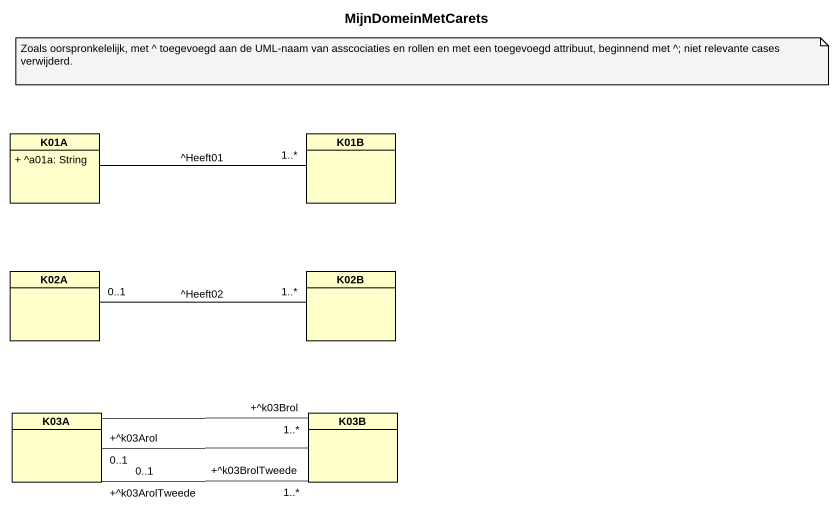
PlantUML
@startuml
title MijnDomeinMetCarets
hide circle
hide empty members
skinparam classAttributeIconSize 0
class K01A {
  + ^a01a: String
}
class K01B
class K02A
class K02B
class K03A
class K03B
K01A -right- "1..*" K01B : ^Heeft01
K02A "0..1" -right- "1..*" K02B : ^Heeft02
K03A -right- "+^k03Brol\n1..*" K03B
K03A "+^k03Arol\n0..1" -right- K03B
K03A "+^k03ArolTweede\n0..1" -right- "+^k03BrolTweede\n1..*" K03B
note as N1
  Zoals oorspronkelelijk, met ^ toegevoegd aan de UML-naam van asscociaties en rollen en met een toegevoegd attribuut, beginnend met ^; niet relevante cases verwijderd.
end note
@enduml
